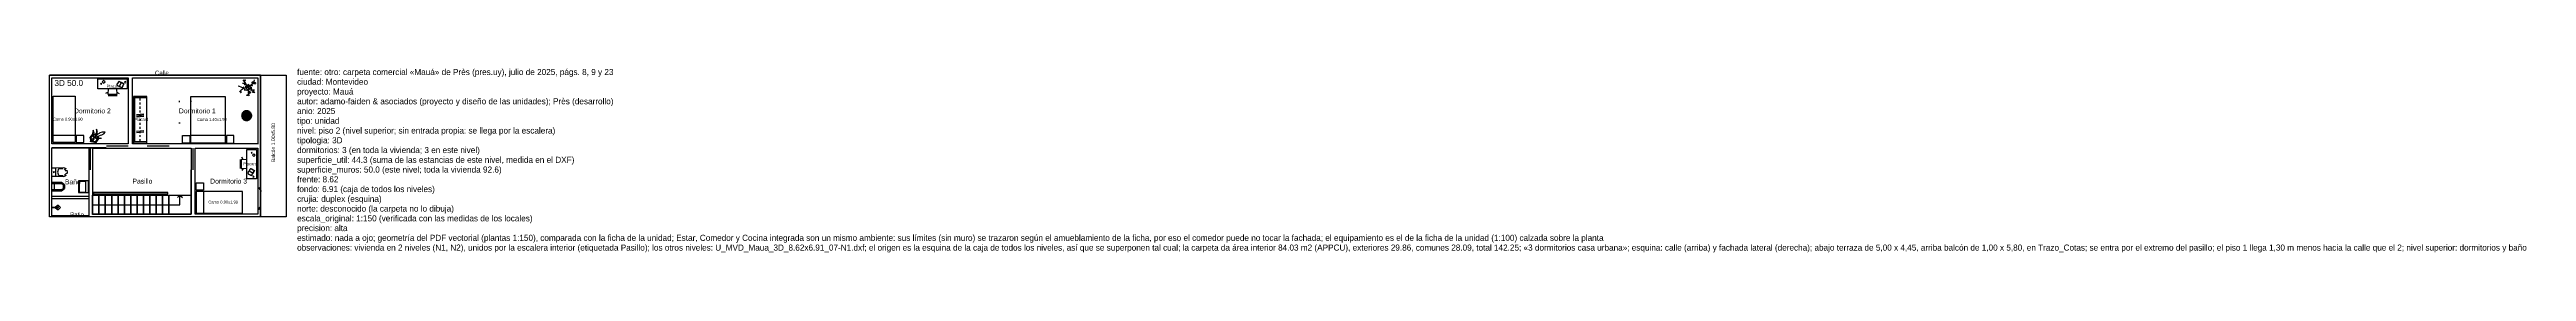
# Model space of a CAD drawing. Header units: metres. Extents: x 0 to 101, y 0 to 7.
import ezdxf

# ---------------------------------------------------------------- set-up
doc = ezdxf.new("R2010")
doc.units = ezdxf.units.M
for name, color, linetype in [('Trazo_Cotas', 9, 'Continuous'), ('Trazo_Datos', 7, 'Continuous'), ('Trazo_Equipamiento', 8, 'Continuous'), ('Trazo_Estancias', 3, 'Continuous'), ('Trazo_Fachada', 30, 'Continuous'), ('Trazo_Puertas', 1, 'Continuous'), ('Trazo_Unidad', 7, 'Continuous'), ('Trazo_Ventanas', 5, 'Continuous')]:
    doc.layers.add(name, color=color, linetype=linetype)

msp = doc.modelspace()

# ---------------------------------------------------------------- linework, layer by layer
at = {"layer": 'Trazo_Cotas'}
msp.add_lwpolyline([(9.67, 1.1), (8.62, 1.1), (8.62, 6.91), (9.67, 6.91)], close=True, dxfattribs=at)
at = {"layer": 'Trazo_Equipamiento', "color": 9}
for p, q in [((2.39, 6.21), (2.29, 6.15)), ((2.75, 6.21), (2.85, 6.15)), ((2.86, 6.45), (2.94, 6.61)), ((2.39, 6.07), (2.76, 6.07)), ((3.85, 5.31), (3.56, 5.28)), ((3.85, 5.31), (3.56, 5.28)), ((3.85, 5.26), (3.56, 5.23)), ((3.85, 5.26), (3.56, 5.23)), ((3.85, 5.21), (3.56, 5.18)), ((3.85, 5.21), (3.56, 5.18)), ((3.71, 5.87), (3.71, 5.97)), ((3.71, 5.87), (3.71, 5.97)), ((3.71, 5.7), (3.71, 5.78)), ((3.71, 5.7), (3.71, 5.78)), ((3.71, 5.53), (3.71, 5.62)), ((3.71, 5.53), (3.71, 5.62)), ((3.71, 5.37), (3.71, 5.45)), ((3.71, 5.37), (3.71, 5.45)), ((3.71, 5.2), (3.71, 5.28)), ((3.71, 5.2), (3.71, 5.28)), ((3.71, 5.03), (3.71, 5.12)), ((3.71, 5.03), (3.71, 5.12)), ((1.05, 4.43), (0.15, 4.43)), ((1.88, 4.45), (1.81, 4.46)), ((1.89, 4.48), (1.82, 4.49)), ((1.98, 4.32), (1.96, 4.39)), ((2.02, 4.32), (1.99, 4.4)), ((3.85, 4.62), (3.56, 4.59)), ((3.85, 4.62), (3.56, 4.59)), ((3.85, 4.57), (3.56, 4.54)), ((3.85, 4.57), (3.56, 4.54)), ((3.71, 4.87), (3.71, 4.95)), ((3.71, 4.87), (3.71, 4.95)), ((3.71, 4.7), (3.71, 4.78)), ((3.71, 4.7), (3.71, 4.78)), ((3.71, 4.53), (3.71, 4.62)), ((3.71, 4.53), (3.71, 4.62)), ((3.71, 4.37), (3.71, 4.45)), ((3.71, 4.37), (3.71, 4.45)), ((3.71, 4.18), (3.71, 4.28)), ((3.71, 4.18), (3.71, 4.28)), ((7.18, 4.43), (5.78, 4.43)), ((7.79, 3.45), (7.79, 3.08)), ((7.92, 3.45), (7.86, 3.54)), ((7.92, 3.08), (7.86, 2.99)), ((6.29, 2.14), (6.29, 1.24)), ((8.16, 2.98), (8.33, 2.89)), ((8.66, 2.14), (8.56, 2.3)), ((8.55, 1.39), (8.6, 1.51)), ((8.63, 1.41), (8.55, 1.39))]:
    msp.add_line(p, q, dxfattribs=at)
at = {"layer": 'Trazo_Equipamiento', "color": 8}
for p, q in [((8.51, 6.76), (8.51, 4.08)), ((0.1, 3.92), (2.32, 3.92)), ((0.25, 3.11), (0.25, 2.75)), ((0.36, 3.06), (0.33, 2.93)), ((0.38, 3.08), (0.54, 3.08)), ((0.7, 3.06), (0.58, 3.11)), ((0.69, 2.97), (0.61, 3.07)), ((8.51, 3.9), (8.51, 1.21)), ((0.49, 2.51), (0.1, 2.51)), ((0.11, 2.46), (0.49, 2.46)), ((0.49, 2.2), (0.11, 2.2)), ((0.2, 2.23), (0.2, 2.44)), ((0.32, 2.93), (0.36, 2.8)), ((0.38, 2.79), (0.54, 2.79)), ((0.61, 2.41), (0.49, 2.51)), ((0.57, 2.4), (0.49, 2.46)), ((0.49, 2.2), (0.57, 2.27)), ((0.49, 2.16), (0.61, 2.26)), ((0.57, 2.27), (0.57, 2.4)), ((0.58, 2.75), (0.7, 2.8)), ((0.61, 2.8), (0.69, 2.89)), ((0.62, 2.26), (0.62, 2.41)), ((0.73, 2.93), (0.72, 3.01)), ((0.72, 2.86), (0.73, 2.93)), ((1.59, 1.93), (0.1, 1.93)), ((1.59, 1.83), (0.1, 1.83))]:
    msp.add_line(p, q, dxfattribs=at)
at = {"layer": 'Trazo_Equipamiento', "color": 9}
for points in [[(3.17, 6.75), (3.17, 6.35), (1.97, 6.35), (1.97, 6.75)], [(2.09, 6.55), (2.11, 6.53), (2.14, 6.55), (2.11, 6.58)], [(2.15, 6.63), (2.21, 6.58), (2.27, 6.63), (2.21, 6.69)], [(3.07, 6.62), (3.1, 6.59), (3.12, 6.62), (3.1, 6.64)], [(7.98, 6.67), (7.98, 6.7), (7.99, 6.71), (8, 6.71), (8, 6.69)], [(8.1, 6.29), (8.24, 6.39), (8.13, 6.52), (8, 6.42)], [(8.24, 6.48), (8.3, 6.48), (8.3, 6.5), (8.27, 6.5), (8.26, 6.49)], [(0.15, 4.14), (0.15, 6.04), (1.05, 6.04), (1.05, 4.14)], [(3.98, 4.12), (3.98, 6.03), (3.43, 6.03), (3.43, 4.12)], [(3.98, 4.18), (3.98, 5.97), (3.48, 5.97), (3.48, 4.18)], [(5.29, 5.83), (5.33, 5.83)], [(5.78, 4.12), (5.78, 6.03), (7.18, 6.03), (7.18, 4.12)], [(5.78, 5.85), (5.78, 5.81)], [(1.09, 4.43), (1.09, 4.14), (1.4, 4.14), (1.4, 4.43)], [(5.31, 4.93), (5.31, 4.97)], [(5.73, 4.43), (5.73, 4.12), (5.43, 4.12), (5.43, 4.43)], [(7.23, 4.43), (7.23, 4.12), (7.53, 4.12), (7.53, 4.43)], [(8.06, 2.66), (8.06, 3.86), (8.46, 3.86), (8.46, 2.66)], [(8.24, 3.72), (8.27, 3.7), (8.29, 3.72), (8.27, 3.75)], [(8.3, 3.63), (8.35, 3.57), (8.41, 3.63), (8.35, 3.68)], [(5.99, 2.19), (5.99, 2.49), (6.29, 2.49), (6.29, 2.19)], [(5.99, 2.14), (5.99, 1.24), (7.89, 1.24), (7.89, 2.14)], [(8.31, 2.74), (8.33, 2.72), (8.36, 2.74), (8.33, 2.76)]]:
    msp.add_lwpolyline(points, close=True, dxfattribs=at)
for points in [[(2.4, 6.35), (2.38, 6.13), (2.76, 6.13), (2.75, 6.35)], [(2.76, 6.51), (2.77, 6.53), (2.77, 6.55), (2.8, 6.59), (2.82, 6.63), (2.84, 6.66)], [(2.76, 6.5), (2.76, 6.52), (2.77, 6.54), (2.8, 6.58), (2.82, 6.62), (2.84, 6.65)], [(2.76, 6.5), (2.78, 6.48), (2.8, 6.47), (2.86, 6.45)], [(2.84, 6.66), (2.86, 6.65), (2.89, 6.63), (2.92, 6.62), (2.94, 6.61)], [(2.84, 6.65), (2.86, 6.64), (2.89, 6.62), (2.91, 6.61), (2.94, 6.6)], [(2.96, 6.39), (2.93, 6.4), (2.91, 6.42), (2.88, 6.43), (2.86, 6.45)], [(3.05, 6.55), (3.02, 6.57), (3, 6.58), (2.97, 6.59), (2.94, 6.61)], [(3.04, 6.55), (3.01, 6.56), (2.99, 6.57), (2.96, 6.58), (2.94, 6.6)], [(2.96, 6.39), (3.02, 6.51), (3.04, 6.55)], [(2.97, 6.4), (2.98, 6.42), (3, 6.44), (3.01, 6.48), (3.03, 6.52), (3.05, 6.55)], [(7.94, 6.35), (7.89, 6.39), (7.86, 6.4), (7.83, 6.42), (7.77, 6.44), (7.71, 6.45)], [(8.12, 6.4), (8.02, 6.37), (7.97, 6.36), (7.92, 6.34), (7.88, 6.32), (7.84, 6.29), (7.76, 6.22)], [(7.82, 6.24), (7.81, 6.22), (7.8, 6.22), (7.8, 6.21), (7.81, 6.2), (7.82, 6.2), (7.82, 6.19), (7.83, 6.18), (7.84, 6.19), (7.84, 6.21), (7.83, 6.23), (7.82, 6.24)], [(8.03, 6.56), (7.99, 6.57), (7.89, 6.57)], [(8.12, 6.4), (8.07, 6.48), (8.03, 6.56), (7.97, 6.64), (7.92, 6.72)], [(7.95, 6.37), (7.95, 6.38), (7.94, 6.39), (7.94, 6.41), (7.93, 6.41), (7.93, 6.39), (7.94, 6.37), (7.95, 6.37)], [(8.02, 6.51), (7.98, 6.51), (7.96, 6.53), (7.97, 6.54), (7.98, 6.54), (7.99, 6.53), (8.02, 6.51)], [(7.99, 6.33), (7.99, 6.32), (8, 6.3), (8, 6.29), (7.99, 6.28), (7.98, 6.28), (7.98, 6.32), (7.99, 6.33)], [(8.08, 6.42), (8.06, 6.43), (8.03, 6.43), (8.02, 6.42), (8.01, 6.42), (8.01, 6.41), (8.02, 6.4), (8.04, 6.4), (8.08, 6.42)], [(8.1, 6.31), (8.1, 6.29), (8.08, 6.27), (8.07, 6.27), (8.07, 6.29), (8.09, 6.31), (8.1, 6.31)], [(8.1, 6.11), (8.1, 6.08), (8.09, 6.07), (8.07, 6.07), (8.07, 6.08), (8.08, 6.1), (8.09, 6.1), (8.1, 6.11)], [(8.11, 6.46), (8.12, 6.49), (8.12, 6.51), (8.15, 6.51), (8.14, 6.5), (8.13, 6.48), (8.11, 6.46)], [(8.12, 6.4), (8.19, 6.47), (8.27, 6.54), (8.31, 6.57), (8.35, 6.61), (8.37, 6.65), (8.38, 6.71)], [(8.12, 6.4), (8.24, 6.34), (8.27, 6.32), (8.31, 6.29), (8.33, 6.28), (8.38, 6.18)], [(8.12, 6.4), (8.12, 6.35), (8.13, 6.31), (8.13, 6.27), (8.12, 6.22), (8.12, 6.18), (8.14, 6.1), (8.16, 6.06)], [(8.23, 6.18), (8.17, 6.22), (8.13, 6.26)], [(8.2, 6.17), (8.18, 6.19), (8.16, 6.19), (8.16, 6.18), (8.17, 6.17), (8.2, 6.17)], [(8.22, 6.37), (8.26, 6.37), (8.27, 6.38), (8.27, 6.39), (8.23, 6.39), (8.22, 6.38)], [(8.27, 6.31), (8.24, 6.31), (8.23, 6.29), (8.23, 6.28), (8.25, 6.28), (8.26, 6.29), (8.27, 6.31)], [(8.29, 6.58), (8.28, 6.6), (8.28, 6.61), (8.29, 6.61), (8.29, 6.62), (8.3, 6.63), (8.33, 6.63), (8.33, 6.62), (8.32, 6.6), (8.31, 6.59), (8.29, 6.58)], [(8.42, 6.54), (8.36, 6.55), (8.33, 6.56), (8.3, 6.56)], [(8.34, 6.24), (8.34, 6.21), (8.33, 6.2), (8.32, 6.2), (8.31, 6.19), (8.3, 6.2), (8.32, 6.24), (8.33, 6.25)], [(8.32, 6.3), (8.33, 6.31), (8.37, 6.31), (8.36, 6.3), (8.36, 6.29), (8.33, 6.29), (8.32, 6.3)], [(8.36, 6.6), (8.41, 6.6), (8.42, 6.59), (8.42, 6.57), (8.39, 6.57), (8.36, 6.6)], [(1.76, 4.48), (1.65, 4.35), (1.69, 4.19)], [(1.85, 4.35), (1.83, 4.32), (1.81, 4.3), (1.77, 4.22), (1.74, 4.2), (1.71, 4.19), (1.68, 4.17)], [(1.68, 4.17), (1.69, 4.21), (1.71, 4.23), (1.72, 4.26), (1.74, 4.28), (1.77, 4.3), (1.79, 4.32), (1.85, 4.35)], [(1.76, 4.44), (1.69, 4.35), (1.71, 4.23)], [(1.7, 4.18), (1.9, 4.14), (2.02, 4.31)], [(1.74, 4.2), (1.89, 4.18), (1.98, 4.31)], [(1.78, 4.65), (1.77, 4.56), (1.76, 4.52), (1.76, 4.43), (1.78, 4.39), (1.81, 4.36), (1.85, 4.35)], [(1.85, 4.35), (1.84, 4.36), (1.82, 4.37), (1.81, 4.39), (1.81, 4.49), (1.82, 4.53), (1.8, 4.61), (1.78, 4.65)], [(1.85, 4.35), (1.88, 4.39), (1.91, 4.42), (1.94, 4.46), (1.95, 4.48), (1.95, 4.53), (1.96, 4.55), (1.94, 4.65), (1.92, 4.69)], [(1.92, 4.69), (1.92, 4.6), (1.9, 4.52), (1.88, 4.43), (1.85, 4.35)], [(1.85, 4.35), (1.96, 4.39), (2.08, 4.44), (2.14, 4.46), (2.16, 4.47), (2.19, 4.48), (2.21, 4.5), (2.24, 4.52), (2.28, 4.57)], [(2.28, 4.57), (2.15, 4.57), (2.06, 4.54), (2.03, 4.52), (1.98, 4.48), (1.94, 4.44), (1.89, 4.4), (1.85, 4.35)], [(1.85, 4.35), (1.88, 4.33), (1.92, 4.32), (2.13, 4.32)], [(2.08, 4.32), (2.05, 4.31), (1.9, 4.31), (1.88, 4.32), (1.87, 4.32), (1.86, 4.33), (1.85, 4.35)], [(8.06, 3.44), (7.84, 3.45), (7.84, 3.08), (8.06, 3.09)], [(8.21, 3.08), (8.2, 3.05), (8.18, 3.03), (8.17, 3), (8.16, 2.98)], [(8.21, 3.08), (8.23, 3.07), (8.26, 3.06), (8.29, 3.04), (8.37, 3)], [(8.23, 3.08), (8.27, 3.06), (8.3, 3.04), (8.34, 3.02), (8.38, 2.99)], [(8.11, 2.88), (8.12, 2.9), (8.13, 2.93), (8.14, 2.95), (8.16, 2.98)], [(8.11, 2.88), (8.12, 2.86), (8.22, 2.81), (8.26, 2.8)], [(8.12, 2.87), (8.13, 2.85), (8.15, 2.84), (8.19, 2.83), (8.23, 2.8), (8.27, 2.79)], [(8.26, 2.8), (8.27, 2.82), (8.28, 2.85), (8.3, 2.87), (8.31, 2.9)], [(8.27, 2.79), (8.28, 2.81), (8.29, 2.84), (8.31, 2.87), (8.33, 2.89)], [(8.37, 3), (8.35, 2.97), (8.34, 2.95), (8.32, 2.92), (8.31, 2.9)], [(8.38, 2.99), (8.36, 2.97), (8.35, 2.95), (8.33, 2.92), (8.33, 2.89)]]:
    msp.add_lwpolyline(points, dxfattribs=at)
at = {"layer": 'Trazo_Equipamiento', "color": 8}
for points in [[(7.85, 5.24), (8.25, 5.24), (7.86, 5.26)], [(7.86, 5.23), (8.25, 5.23), (7.85, 5.24)], [(8.25, 5.23), (7.85, 5.24), (8.25, 5.24)], [(7.86, 5.24), (8.06, 5.04), (8.26, 5.24), (8.06, 5.44)], [(7.86, 5.3), (8.24, 5.3), (7.87, 5.32)], [(7.86, 5.28), (8.25, 5.28), (7.86, 5.3)], [(8.25, 5.28), (7.86, 5.3), (8.24, 5.3)], [(7.86, 5.26), (8.25, 5.26), (7.86, 5.28)], [(8.25, 5.26), (7.86, 5.28), (8.25, 5.28)], [(8.25, 5.24), (7.86, 5.26), (8.25, 5.26)], [(7.86, 5.21), (8.25, 5.21), (7.86, 5.23)], [(8.25, 5.21), (7.86, 5.23), (8.25, 5.23)], [(7.86, 5.19), (8.24, 5.19), (7.86, 5.21)], [(8.24, 5.19), (7.86, 5.21), (8.25, 5.21)], [(7.87, 5.17), (8.24, 5.17), (7.86, 5.19)], [(8.24, 5.17), (7.86, 5.19), (8.24, 5.19)], [(7.87, 5.32), (8.24, 5.32), (7.88, 5.34)], [(8.24, 5.3), (7.87, 5.32), (8.24, 5.32)], [(7.88, 5.15), (8.23, 5.15), (7.87, 5.17)], [(8.23, 5.15), (7.87, 5.17), (8.24, 5.17)], [(7.88, 5.35), (8.22, 5.35), (7.9, 5.37)], [(7.88, 5.34), (8.23, 5.34), (7.88, 5.35)], [(8.23, 5.34), (7.88, 5.35), (8.22, 5.35)], [(8.24, 5.32), (7.88, 5.34), (8.23, 5.34)], [(7.88, 5.14), (8.22, 5.14), (7.88, 5.15)], [(8.22, 5.14), (7.88, 5.15), (8.23, 5.15)], [(7.9, 5.12), (8.21, 5.12), (7.88, 5.14)], [(8.21, 5.12), (7.88, 5.14), (8.22, 5.14)], [(7.9, 5.37), (8.21, 5.37), (7.91, 5.38)], [(8.22, 5.35), (7.9, 5.37), (8.21, 5.37)], [(7.91, 5.11), (8.2, 5.11), (7.9, 5.12)], [(8.2, 5.11), (7.9, 5.12), (8.21, 5.12)], [(7.91, 5.38), (8.2, 5.38), (7.92, 5.4)], [(8.21, 5.37), (7.91, 5.38), (8.2, 5.38)], [(7.92, 5.09), (8.18, 5.09), (7.91, 5.11)], [(8.18, 5.09), (7.91, 5.11), (8.2, 5.11)], [(7.92, 5.4), (8.18, 5.4), (7.94, 5.41)], [(8.2, 5.38), (7.92, 5.4), (8.18, 5.4)], [(7.94, 5.08), (8.17, 5.08), (7.92, 5.09)], [(8.17, 5.08), (7.92, 5.09), (8.18, 5.09)], [(7.94, 5.41), (8.17, 5.41), (7.95, 5.42)], [(8.18, 5.4), (7.94, 5.41), (8.17, 5.41)], [(7.95, 5.07), (8.15, 5.07), (7.94, 5.08)], [(8.15, 5.07), (7.94, 5.08), (8.17, 5.08)], [(7.95, 5.42), (8.15, 5.42), (7.97, 5.43)], [(8.17, 5.41), (7.95, 5.42), (8.15, 5.42)], [(7.97, 5.06), (8.13, 5.06), (7.95, 5.07)], [(8.13, 5.06), (7.95, 5.07), (8.15, 5.07)], [(7.97, 5.43), (8.13, 5.43), (7.99, 5.44)], [(8.15, 5.42), (7.97, 5.43), (8.13, 5.43)], [(8.13, 5.43), (7.99, 5.44), (8.12, 5.44)], [(7.99, 5.44), (8.12, 5.44), (8.01, 5.44)], [(8.12, 5.44), (8.01, 5.44), (8.1, 5.44)], [(8.01, 5.44), (8.1, 5.44), (8.03, 5.44)], [(8.1, 5.44), (8.03, 5.44), (8.08, 5.44)], [(7.99, 5.06), (8.12, 5.06), (7.97, 5.06)], [(8.12, 5.06), (7.97, 5.06), (8.13, 5.06)], [(8.01, 5.05), (8.1, 5.05), (7.99, 5.06)], [(8.1, 5.05), (7.99, 5.06), (8.12, 5.06)], [(8.03, 5.05), (8.08, 5.05), (8.01, 5.05)], [(8.08, 5.05), (8.01, 5.05), (8.1, 5.05)], [(2.32, 3.92), (0.1, 3.92)], [(0.15, 2.93), (0.18, 2.91), (0.2, 2.93), (0.18, 2.96)], [(1.19, 2.57), (1.19, 2.1), (1.59, 2.1), (1.59, 2.57)], [(4.83, 2.04), (4.83, 2.09), (1.8, 2.09), (1.8, 2.04)], [(0.1, 1.46), (0.1, 1.51), (0.11, 1.51), (0.11, 1.46)], [(2.02, 1.99), (2.02, 1.19), (1.76, 1.19), (1.76, 1.99)], [(2.28, 1.99), (2.28, 1.19), (2.02, 1.19), (2.02, 1.99)], [(2.54, 1.99), (2.54, 1.19), (2.28, 1.19), (2.28, 1.99)], [(2.8, 1.99), (2.8, 1.19), (2.54, 1.19), (2.54, 1.99)], [(3.06, 1.99), (3.06, 1.19), (2.8, 1.19), (2.8, 1.99)], [(3.32, 1.99), (3.32, 1.19), (3.06, 1.19), (3.06, 1.99)], [(3.58, 1.99), (3.58, 1.19), (3.32, 1.19), (3.32, 1.99)], [(3.84, 1.99), (3.84, 1.19), (3.58, 1.19), (3.58, 1.99)], [(4.1, 1.99), (4.1, 1.19), (3.84, 1.19), (3.84, 1.99)], [(4.36, 1.99), (4.36, 1.19), (4.1, 1.19), (4.1, 1.99)], [(4.62, 1.99), (4.62, 1.19), (4.36, 1.19), (4.36, 1.99)], [(4.88, 1.99), (4.88, 1.19), (4.62, 1.19), (4.62, 1.99)], [(5.78, 1.99), (5.78, 1.19), (4.88, 1.19), (4.88, 1.99)]]:
    msp.add_lwpolyline(points, close=True, dxfattribs=at)
for points in [[(0.58, 2.75), (0.1, 2.75), (0.1, 3.11), (0.25, 3.11), (0.58, 3.12)], [(0.1, 2.16), (0.32, 2.16), (0.49, 2.16)], [(1.49, 2.34), (1.49, 2.55), (1.21, 2.55), (1.21, 2.11), (1.49, 2.11), (1.49, 2.32)], [(5.78, 3.02), (5.78, 2.1), (5.78, 1.19)], [(5.78, 3.02), (5.78, 2.1), (5.78, 1.19)], [(0.35, 1.47), (0.11, 1.47), (0.11, 1.49), (0.35, 1.49)], [(0.25, 1.47), (0.35, 1.38), (0.45, 1.48), (0.35, 1.58), (0.25, 1.49)], [(0.33, 1.47), (0.35, 1.46), (0.37, 1.48), (0.35, 1.5), (0.33, 1.49)], [(1.76, 1.59), (5.33, 1.59), (5.33, 1.99)], [(5.23, 1.89), (5.33, 1.99), (5.43, 1.89)]]:
    msp.add_lwpolyline(points, dxfattribs=at)
at = {"layer": 'Trazo_Estancias', "color": 5}
for points in [[(3.22, 4.09), (0.1, 4.09), (0.1, 6.8), (3.22, 6.8)], [(8.51, 4.09), (3.39, 4.09), (3.39, 6.8), (8.51, 6.8)], [(8.51, 1.2), (5.95, 1.2), (5.95, 3.91), (8.51, 3.91)]]:
    msp.add_lwpolyline(points, close=True, dxfattribs=at)
at = {"layer": 'Trazo_Estancias', "color": 4}
msp.add_lwpolyline([(1.6, 1.14), (0.1, 1.14), (0.1, 3.92), (1.6, 3.92)], close=True, dxfattribs=at)
at = {"layer": 'Trazo_Estancias', "color": 8}
msp.add_lwpolyline([(5.79, 1.2), (1.77, 1.2), (1.77, 3.91), (5.79, 3.91)], close=True, dxfattribs=at)
at = {"layer": 'Trazo_Fachada'}
for p, q in [((8.62, 6.91), (0, 6.91)), ((8.62, 1.1), (8.62, 6.91)), ((1.68, 1.1), (0, 1.1))]:
    msp.add_line(p, q, dxfattribs=at)
at = {"layer": 'Trazo_Puertas'}
for p, q in [((1.68, 3.03), (1.68, 3.91)), ((3.22, 4), (2.33, 4)), ((4.89, 4), (3.99, 4)), ((5.87, 3.03), (5.87, 3.91))]:
    msp.add_line(p, q, dxfattribs=at)
at = {"layer": 'Trazo_Unidad'}
msp.add_lwpolyline([(8.62, 1.1), (0, 1.1), (0, 6.91), (8.62, 6.91)], close=True, dxfattribs=at)
at = {"layer": 'Trazo_Ventanas'}
for p, q in [((3.22, 6.91), (0.1, 6.91)), ((8.51, 6.91), (3.39, 6.91)), ((8.62, 4.09), (8.62, 6.8)), ((8.62, 1.2), (8.62, 3.91)), ((1.6, 1.1), (0.1, 1.1))]:
    msp.add_line(p, q, dxfattribs=at)

# ---------------------------------------------------------------- texts
at = {"layer": 'Trazo_Cotas'}
msp.add_text('Balcón 1.00x5.80', height=0.15, rotation=90, dxfattribs=at).set_placement((9.22, 3.34))
at = {"layer": 'Trazo_Datos'}
for s, p in [('fuente: otro: carpeta comercial «Mauá» de Près (pres.uy), julio de 2025, págs. 8, 9 y 23', (10.12, 6.91)), ('ciudad: Montevideo', (10.12, 6.51)), ('proyecto: Mauá', (10.12, 6.11)), ('autor: adamo-faiden & asociados (proyecto y diseño de las unidades); Près (desarrollo)', (10.12, 5.71)), ('anio: 2025', (10.12, 5.31)), ('tipo: unidad', (10.12, 4.91)), ('tipologia: 3D', (10.12, 4.11)), ('nivel: piso 2 (nivel superior; sin entrada propia: se llega por la escalera)', (10.12, 4.51)), ('dormitorios: 3 (en toda la vivienda; 3 en este nivel)', (10.12, 3.71)), ('superficie_util: 44.3 (suma de las estancias de este nivel, medida en el DXF)', (10.12, 3.31)), ('superficie_muros: 50.0 (este nivel; toda la vivienda 92.6)', (10.12, 2.91)), ('frente: 8.62', (10.12, 2.51)), ('fondo: 6.91 (caja de todos los niveles)', (10.12, 2.11)), ('crujia: duplex (esquina)', (10.12, 1.71)), ('escala_original: 1:150 (verificada con las medidas de los locales)', (10.12, 0.91)), ('norte: desconocido (la carpeta no lo dibuja)', (10.12, 1.31)), ('estimado: nada a ojo; geometría del PDF vectorial (plantas 1:150), comparada con la ficha de la unidad; Estar, Comedor y Cocina integrada son un mismo ambiente: sus límites (sin muro) se trazaron según el amueblamiento de la ficha, por eso el comedor puede no tocar la fachada; el equipamiento es el de la ficha de la unidad (1:100) calzada sobre la planta', (10.12, 0.11)), ('precision: alta', (10.12, 0.51)), ('observaciones: vivienda en 2 niveles (N1, N2), unidos por la escalera interior (etiquetada Pasillo); los otros niveles: U_MVD_Maua_3D_8.62x6.91_07-N1.dxf; el origen es la esquina de la caja de todos los niveles, así que se superponen tal cual; la carpeta da área interior 84.03 m2 (APPCU), exteriores 29.86, comunes 28.09, total 142.25; «3 dormitorios casa urbana»; esquina: calle (arriba) y fachada lateral (derecha); abajo terraza de 5,00 x 4,45, arriba balcón de 1,00 x 5,80, en Trazo_Cotas; se entra por el extremo del pasillo; el piso 1 llega 1,30 m menos hacia la calle que el 2; nivel superior: dormitorios y baño', (10.12, -0.29))]:
    msp.add_text(s, height=0.25, dxfattribs=at).set_placement(p)
at = {"layer": 'Trazo_Equipamiento', "color": 8}
for s, p in [('Placard', (2.34, 6.39)), ('Cama 0.90x1.90', (0.14, 5.04)), ('Placard', (3.48, 5.03)), ('Cama 1.40x1.90', (6.03, 5.03)), ('Placard', (7.92, 3.21)), ('Cama 0.90x1.90', (6.49, 1.64))]:
    msp.add_text(s, height=0.12, dxfattribs=at).set_placement(p)
at = {"layer": 'Trazo_Estancias', "color": 5}
for s, p in [('Dormitorio 2', (1, 5.34)), ('Dormitorio 1', (5.29, 5.34)), ('Dormitorio 3', (6.57, 2.46))]:
    msp.add_text(s, height=0.2, dxfattribs=at).set_placement(p)
at = {"layer": 'Trazo_Estancias', "color": 4}
msp.add_text('Baño', height=0.2, dxfattribs=at).set_placement((0.63, 2.43))
at = {"layer": 'Trazo_Estancias', "color": 8}
msp.add_text('Pasillo', height=0.2, dxfattribs=at).set_placement((3.39, 2.46))
at = {"layer": 'Trazo_Fachada'}
for s, p in [('Calle', (4.31, 6.91)), ('Patio', (0.84, 1.1))]:
    msp.add_text(s, height=0.18, dxfattribs=at).set_placement(p)
at = {"layer": 'Trazo_Unidad'}
msp.add_text('3D 50.0', height=0.25, dxfattribs=at).set_placement((0.2, 6.46))

doc.saveas('drawing.dxf')
